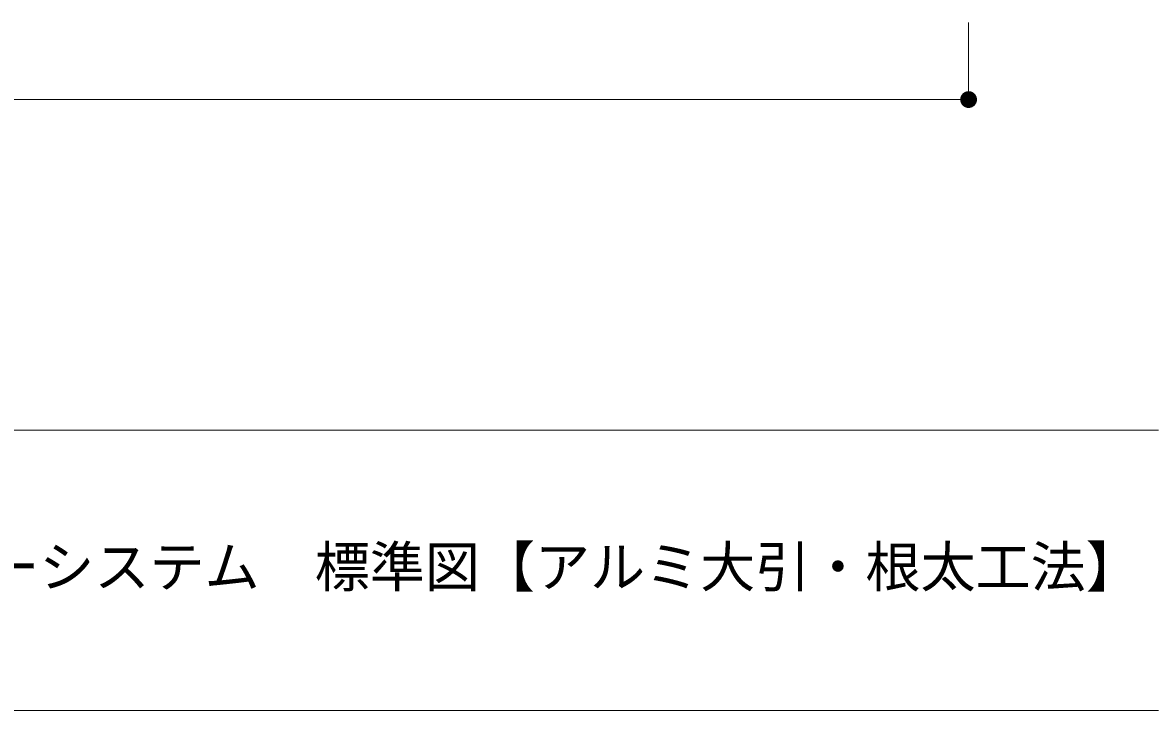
# Model space of a CAD drawing. Units: millimetres, scale not verified. Extents: x -4007 to 4007, y -2741 to 2832.
# Drawn here: x 2379 to 3452, y -2741 to -2087 of the extents above; entities that cross this region are included whole.
import ezdxf
from ezdxf.enums import TextEntityAlignment as Align

# ---------------------------------------------------------------- set-up
doc = ezdxf.new("R2010")
doc.units = ezdxf.units.MM
doc.header["$LTSCALE"] = 20
for name, color, linetype, lineweight in [('0-0_0-A01-枠A', 4, 'Continuous', 9), ('0-3_3-0', 7, 'Continuous', 9), ('0-4_0-A11-寸法_詳細', 5, 'Continuous', 9), ('0-5_0', 7, 'Continuous', 9)]:
    doc.layers.add(name, color=color, linetype=linetype, lineweight=lineweight)
doc.layers.add('0-6_A-B01-文字_タイトル室名', color=2, linetype='Continuous')
doc.styles.add('ＭＳ ゴシック', font='')
doc.styles.get('ＭＳ ゴシック').set_extended_font_data('MS Gothic')

# ---------------------------------------------------------------- blocks, each defined once
blk = doc.blocks.new('waku')
at = {"layer": '0-0_0-A01-枠A'}
for p, q in [((396.67, 900), (15275.25, 900)), ((396.67, 366.67), (15329.75, 366.67))]:
    blk.add_line(p, q, dxfattribs=at)
at = {"layer": '0-3_3-0'}
blk.add_line((15275.25, 900), (15329.75, 900), dxfattribs=at)
blk = doc.blocks.new('_Dot')
at = {"layer": '0-5_0'}
blk.add_line((-10, 0), (-20, 0), dxfattribs=at)
for points in [[(0, 0), (-10, 0), (-9.92, 1.25)], [(0, 0), (-9.92, -1.25), (-10, 0)], [(0, 0), (-9.92, 1.25), (-9.69, 2.49)], [(0, 0), (-9.69, -2.49), (-9.92, -1.25)], [(0, 0), (-9.69, 2.49), (-9.3, 3.68)], [(0, 0), (-9.3, -3.68), (-9.69, -2.49)], [(0, 0), (-9.3, 3.68), (-8.76, 4.82)], [(0, 0), (-8.76, -4.82), (-9.3, -3.68)], [(0, 0), (-8.76, 4.82), (-8.09, 5.88)], [(0, 0), (-8.09, -5.88), (-8.76, -4.82)], [(0, 0), (-8.09, 5.88), (-7.29, 6.85)], [(0, 0), (-7.29, -6.85), (-8.09, -5.88)], [(0, 0), (-7.29, 6.85), (-6.37, 7.71)], [(0, 0), (-6.37, -7.71), (-7.29, -6.85)], [(0, 0), (-6.37, 7.71), (-5.36, 8.44)], [(0, 0), (-5.36, -8.44), (-6.37, -7.71)], [(0, 0), (-5.36, 8.44), (-4.26, 9.05)], [(0, 0), (-4.26, -9.05), (-5.36, -8.44)], [(0, 0), (-4.26, 9.05), (-3.09, 9.51)], [(0, 0), (-3.09, -9.51), (-4.26, -9.05)], [(0, 0), (-3.09, 9.51), (-1.87, 9.82)], [(0, 0), (-1.87, -9.82), (-3.09, -9.51)], [(0, 0), (-1.87, 9.82), (-0.63, 9.98)], [(0, 0), (-0.63, -9.98), (-1.87, -9.82)], [(0, 0), (-0.63, 9.98), (0.63, 9.98)], [(0, 0), (0.63, -9.98), (-0.63, -9.98)], [(0, 0), (0.63, 9.98), (1.87, 9.82)], [(0, 0), (1.87, 9.82), (3.09, 9.51)], [(0, 0), (3.09, 9.51), (4.26, 9.05)], [(0, 0), (4.26, 9.05), (5.36, 8.44)], [(0, 0), (5.36, 8.44), (6.37, 7.71)], [(0, 0), (6.37, 7.71), (7.29, 6.85)], [(0, 0), (7.29, 6.85), (8.09, 5.88)], [(0, 0), (8.09, 5.88), (8.76, 4.82)], [(0, 0), (8.76, 4.82), (9.3, 3.68)], [(0, 0), (9.3, 3.68), (9.69, 2.49)], [(0, 0), (9.69, 2.49), (9.92, 1.25)], [(0, 0), (9.92, 1.25), (10, 0)], [(0, 0), (1.87, -9.82), (0.63, -9.98)], [(0, 0), (3.09, -9.51), (1.87, -9.82)], [(0, 0), (4.26, -9.05), (3.09, -9.51)], [(0, 0), (5.36, -8.44), (4.26, -9.05)], [(0, 0), (6.37, -7.71), (5.36, -8.44)], [(0, 0), (7.29, -6.85), (6.37, -7.71)], [(0, 0), (8.09, -5.88), (7.29, -6.85)], [(0, 0), (8.76, -4.82), (8.09, -5.88)], [(0, 0), (9.3, -3.68), (8.76, -4.82)], [(0, 0), (9.69, -2.49), (9.3, -3.68)], [(0, 0), (9.92, -1.25), (9.69, -2.49)], [(0, 0), (10, 0), (9.92, -1.25)]]:
    blk.add_solid(points, dxfattribs=at)

msp = doc.modelspace()

# ---------------------------------------------------------------- linework, layer by layer
at = {"layer": '0-4_0-A11-寸法_詳細'}
for p, q in [((3279.18, -2086.52), (3279.18, -2159.78)), ((3263.18, -2159.78), (895.18, -2159.78))]:
    msp.add_line(p, q, dxfattribs=at)

# ---------------------------------------------------------------- block references
at = {"layer": '0-0_0-A01-枠A', "xscale": 0.5, "yscale": 0.5}
msp.add_blockref('waku', (-4205, -2924.31), dxfattribs=at)
at = {"layer": '0-4_0-A11-寸法_詳細', "xscale": 0.8, "yscale": 0.8}
msp.add_blockref('_Dot', (3279.18, -2159.78), dxfattribs=at)

# ---------------------------------------------------------------- texts
at = {"layer": '0-6_A-B01-文字_タイトル室名', "style": 'ＭＳ ゴシック'}
msp.add_text('フローターシステム\u3000標準図【アルミ大引・根太工法】', height=38.42, dxfattribs=at).set_placement((2132.92, -2635.05), align=Align.BOTTOM_LEFT)

doc.saveas('drawing.dxf')
